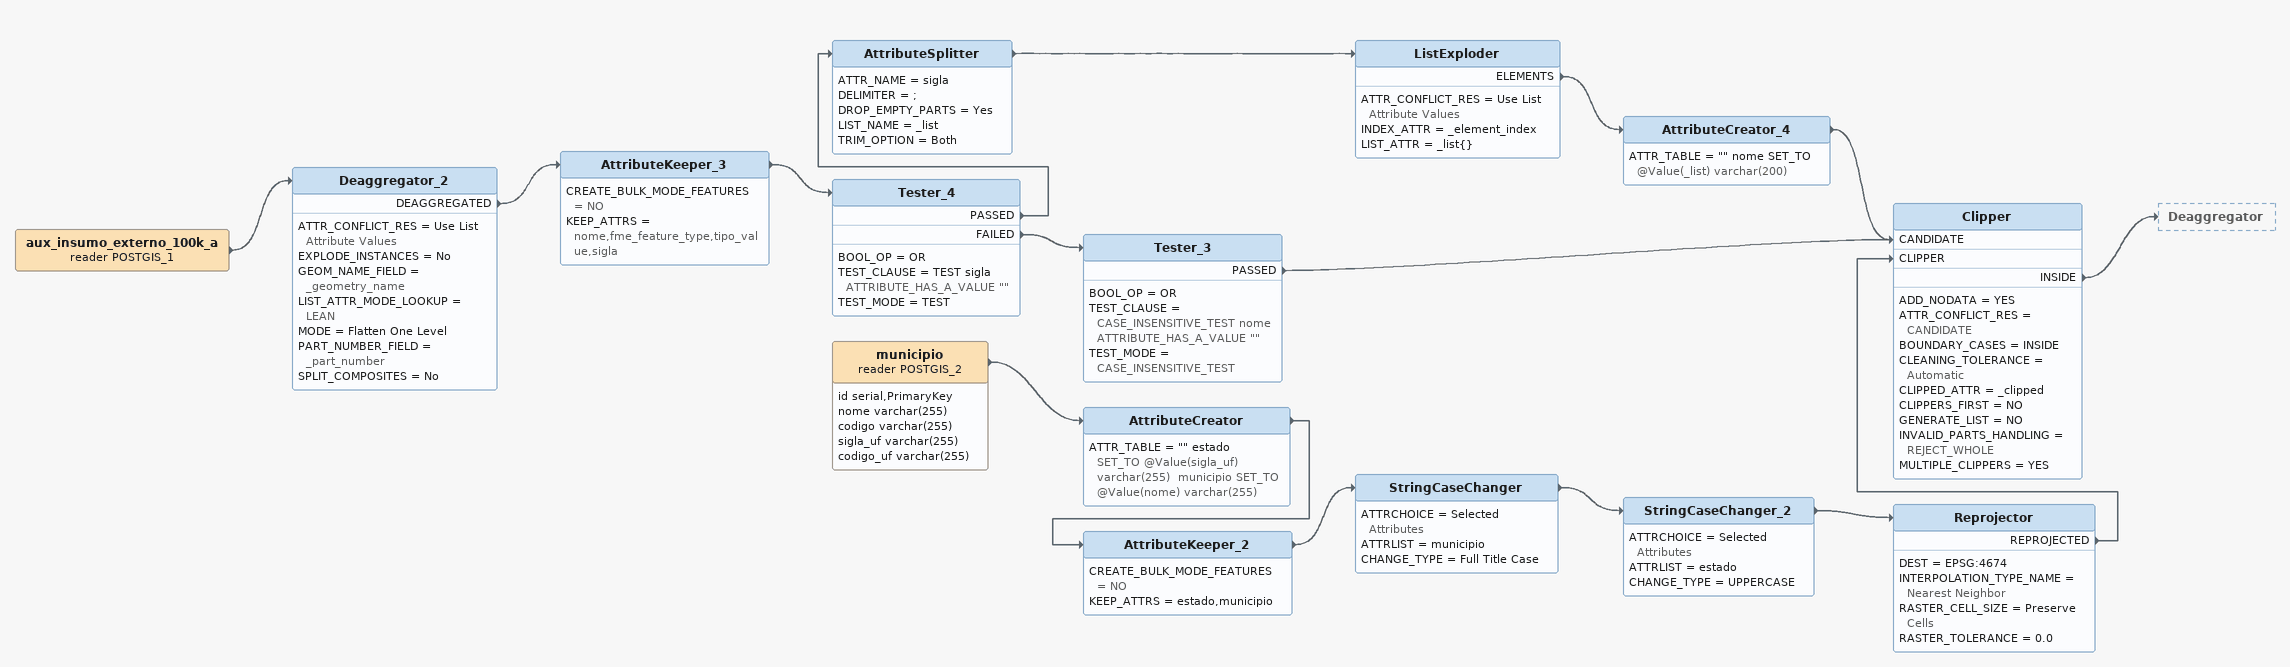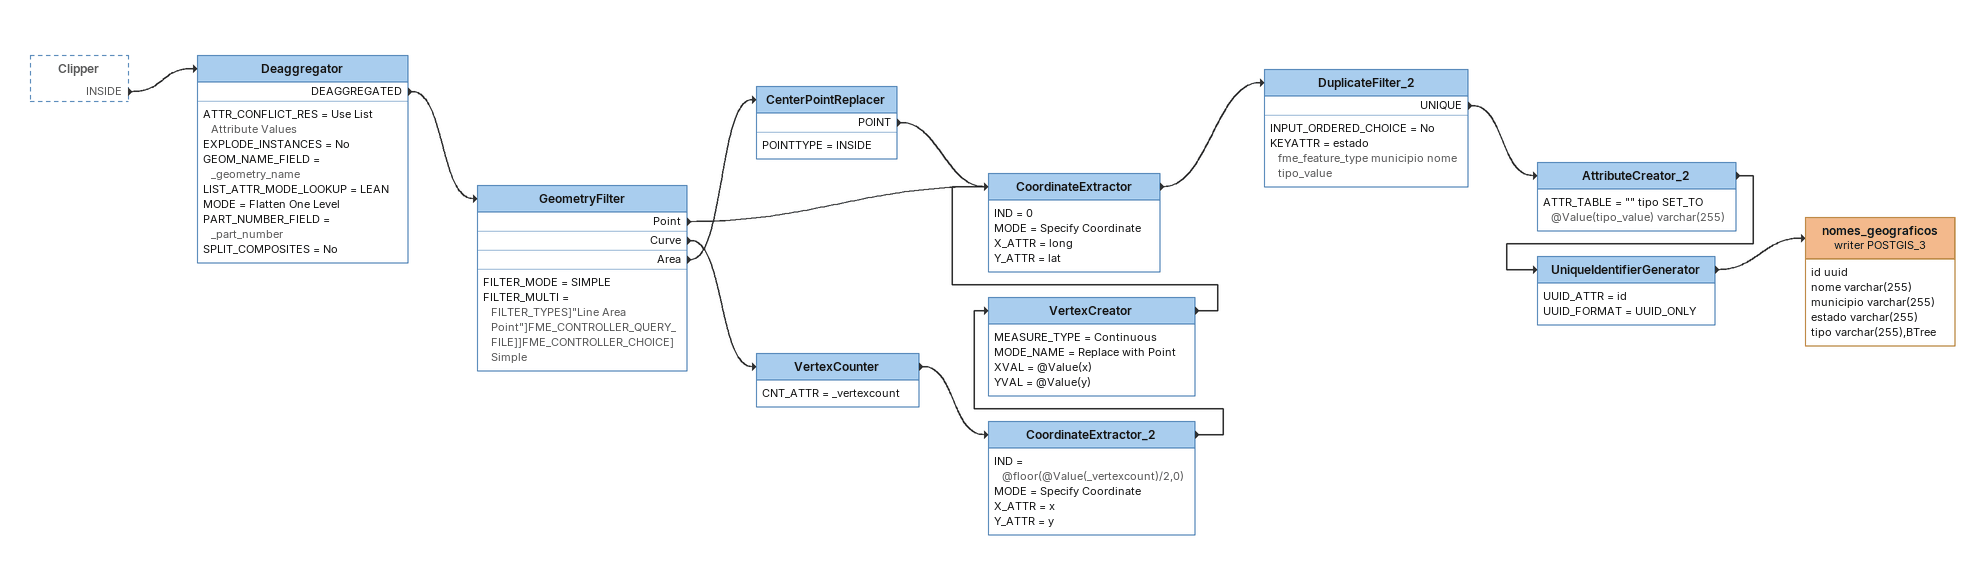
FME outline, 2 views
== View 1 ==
aux_insumo_externo_100k_a (reader POSTGIS_1)
    -> Deaggregator_2
Deaggregator_2
    ATTR_CONFLICT_RES = Use List Attribute Values
    EXPLODE_INSTANCES = No
    GEOM_NAME_FIELD = _geometry_name
    LIST_ATTR_MODE_LOOKUP = LEAN
    MODE = Flatten One Level
    PART_NUMBER_FIELD = _part_number
    SPLIT_COMPOSITES = No
    DEAGGREGATED -> AttributeKeeper_3
AttributeKeeper_3
    CREATE_BULK_MODE_FEATURES = NO
    KEEP_ATTRS = nome,fme_feature_type,tipo_value,sigla
    -> Tester_4
Tester_4
    BOOL_OP = OR
    TEST_CLAUSE = TEST sigla ATTRIBUTE_HAS_A_VALUE ""
    TEST_MODE = TEST
    PASSED -> AttributeSplitter
    FAILED -> Tester_3
AttributeSplitter
    ATTR_NAME = sigla
    DELIMITER = ;
    DROP_EMPTY_PARTS = Yes
    LIST_NAME = _list
    TRIM_OPTION = Both
    -> ListExploder
ListExploder
    ATTR_CONFLICT_RES = Use List Attribute Values
    INDEX_ATTR = _element_index
    LIST_ATTR = _list{}
    ELEMENTS -> AttributeCreator_4
AttributeCreator_4
    ATTR_TABLE = "" nome SET_TO @Value(_list) varchar(200)
    -> Clipper [CANDIDATE]
Tester_3
    BOOL_OP = OR
    TEST_CLAUSE = CASE_INSENSITIVE_TEST nome ATTRIBUTE_HAS_A_VALUE ""
    TEST_MODE = CASE_INSENSITIVE_TEST
    PASSED -> Clipper [CANDIDATE]
municipio (reader POSTGIS_2)
    attributes: id serial,PrimaryKey, nome varchar(255), codigo varchar(255), sigla_uf varchar(255), codigo_uf varchar(255)
    -> AttributeCreator
AttributeCreator
    ATTR_TABLE = "" estado SET_TO @Value(sigla_uf) varchar(255)  municipio SET_TO @Value(nome) varchar(255)
    -> AttributeKeeper_2
AttributeKeeper_2
    CREATE_BULK_MODE_FEATURES = NO
    KEEP_ATTRS = estado,municipio
    -> StringCaseChanger
StringCaseChanger
    ATTRCHOICE = Selected Attributes
    ATTRLIST = municipio
    CHANGE_TYPE = Full Title Case
    -> StringCaseChanger_2
StringCaseChanger_2
    ATTRCHOICE = Selected Attributes
    ATTRLIST = estado
    CHANGE_TYPE = UPPERCASE
    -> Reprojector
Reprojector
    DEST = EPSG:4674
    INTERPOLATION_TYPE_NAME = Nearest Neighbor
    RASTER_CELL_SIZE = Preserve Cells
    RASTER_TOLERANCE = 0.0
    REPROJECTED -> Clipper [CLIPPER]
Clipper
    ADD_NODATA = YES
    ATTR_CONFLICT_RES = CANDIDATE
    BOUNDARY_CASES = INSIDE
    CLEANING_TOLERANCE = Automatic
    CLIPPED_ATTR = _clipped
    CLIPPERS_FIRST = NO
    GENERATE_LIST = NO
    INVALID_PARTS_HANDLING = REJECT_WHOLE
    MULTIPLE_CLIPPERS = YES
    INSIDE -> Deaggregator

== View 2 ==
Clipper [outside]
    INSIDE -> Deaggregator
Deaggregator
    ATTR_CONFLICT_RES = Use List Attribute Values
    EXPLODE_INSTANCES = No
    GEOM_NAME_FIELD = _geometry_name
    LIST_ATTR_MODE_LOOKUP = LEAN
    MODE = Flatten One Level
    PART_NUMBER_FIELD = _part_number
    SPLIT_COMPOSITES = No
    DEAGGREGATED -> GeometryFilter
GeometryFilter
    FILTER_MODE = SIMPLE
    FILTER_MULTI = FILTER_TYPES]"Line Area Point"]FME_CONTROLLER_QUERY_FILE]]FME_CONTROLLER_CHOICE]Simple
    Point -> CoordinateExtractor
    Curve -> VertexCounter
    Area -> CenterPointReplacer
CenterPointReplacer
    POINTTYPE = INSIDE
    POINT -> CoordinateExtractor
VertexCounter
    CNT_ATTR = _vertexcount
    -> CoordinateExtractor_2
CoordinateExtractor_2
    IND = @floor(@Value(_vertexcount)/2,0)
    MODE = Specify Coordinate
    X_ATTR = x
    Y_ATTR = y
    -> VertexCreator
VertexCreator
    MEASURE_TYPE = Continuous
    MODE_NAME = Replace with Point
    XVAL = @Value(x)
    YVAL = @Value(y)
    -> CoordinateExtractor
CoordinateExtractor
    IND = 0
    MODE = Specify Coordinate
    X_ATTR = long
    Y_ATTR = lat
    -> DuplicateFilter_2
DuplicateFilter_2
    INPUT_ORDERED_CHOICE = No
    KEYATTR = estado fme_feature_type municipio nome tipo_value
    UNIQUE -> AttributeCreator_2
AttributeCreator_2
    ATTR_TABLE = "" tipo SET_TO @Value(tipo_value) varchar(255)
    -> UniqueIdentifierGenerator
UniqueIdentifierGenerator
    UUID_ATTR = id
    UUID_FORMAT = UUID_ONLY
    -> nomes_geograficos (writer POSTGIS_3)
nomes_geograficos (writer POSTGIS_3)
    attributes: id uuid, nome varchar(255), municipio varchar(255), estado varchar(255), tipo varchar(255),BTree
